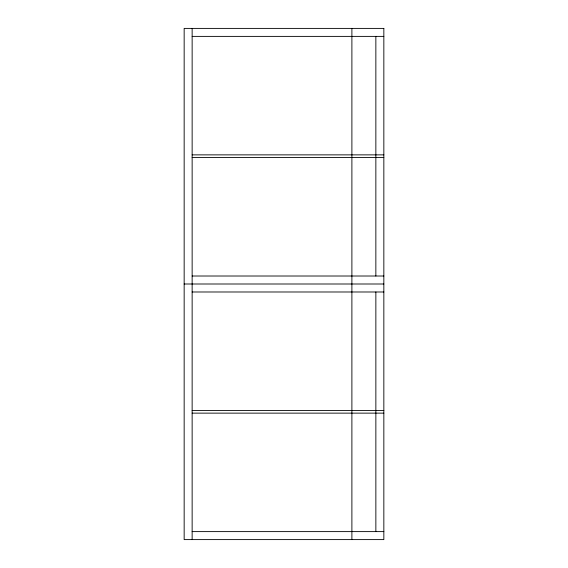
<?xml version="1.0" encoding="UTF-8"?>
<svg xmlns="http://www.w3.org/2000/svg" width="568" height="568" viewBox="0 0 568 568"><rect width="100%" height="100%" fill="white"/><g stroke="black" fill="none" stroke-linecap="round" stroke-linejoin="round"><path stroke-width="0.85" d="M192.147 36.387L383.84 36.387M192.14 154.865L383.84 154.865M192.14 157.528L383.84 157.535M192.14 276.012L383.84 276.012M184.16 284L383.84 284M192.14 291.988L383.84 291.988M192.14 410.465L383.84 410.465M192.14 413.135L383.84 413.135M192.14 531.612L383.84 531.612M375.86 36.387L375.853 276.012M375.86 291.988L375.86 531.612M351.897 28.4L351.89 539.6M192.147 28.4L192.14 539.6M383.84 28.4L184.16 28.4L184.16 539.6L383.84 539.6L383.84 28.4"/></g></svg>
